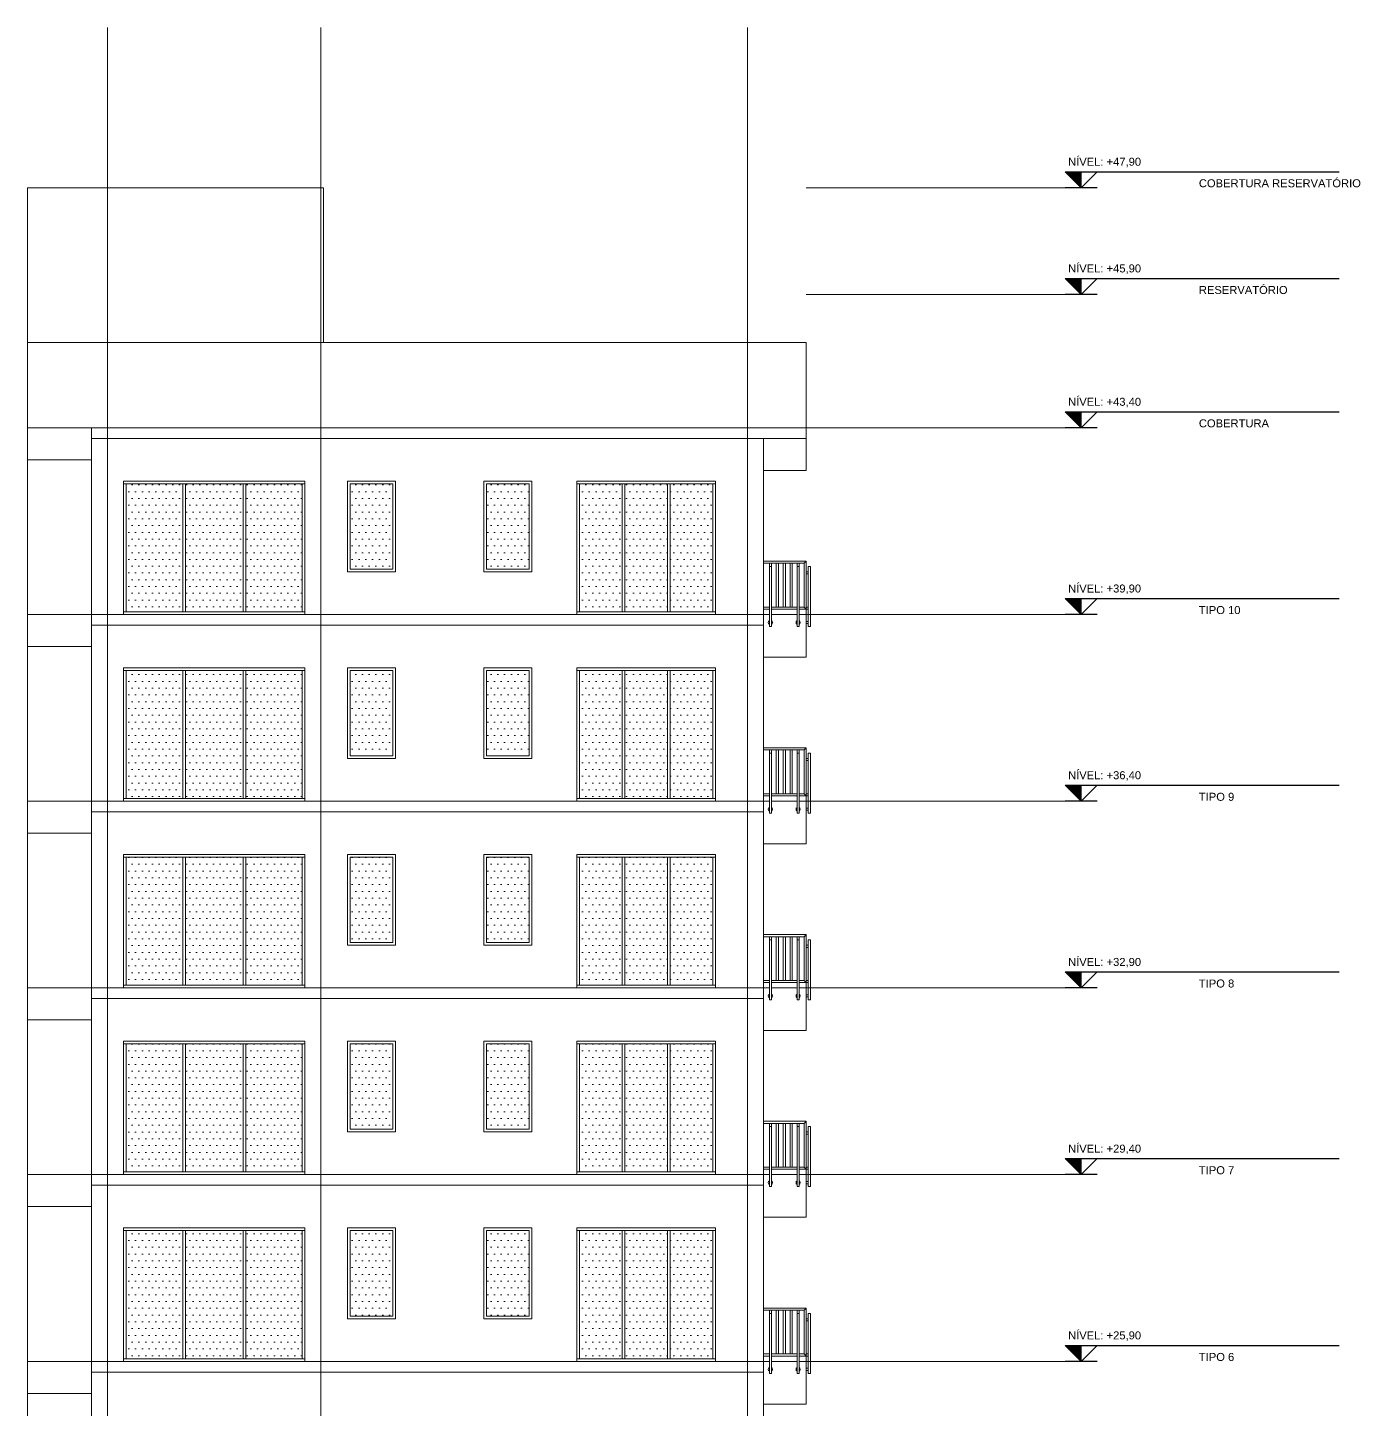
# Model space of a CAD drawing. Header units: millimetres. Extents: x 485872 to 486142, y -52344 to -52207.
# Drawn here: x 485966.07 to 485991.07, y -52314.28 to -52288.38 of the extents above; entities that cross this region are included whole.
import ezdxf
from ezdxf.enums import TextEntityAlignment as Align

# ---------------------------------------------------------------- set-up
doc = ezdxf.new("R2010")
doc.units = ezdxf.units.MM
doc.header["$LTSCALE"] = 15
doc.linetypes.add('DASHDOTX2', pattern=[50.8, 25.4, -12.7, 0, -12.7])
doc.layers.add('G', color=8, linetype='Continuous')
doc.layers.add('Text', color=3, linetype='Continuous')
doc.styles.add('DM-TXT-100', font='arial.ttf', dxfattribs={"height": 0.2})
doc.styles.add('PADRAO', font='arial.ttf', dxfattribs={"height": 0.1})
pattern_1 = [(0, (485436.22079, -52290.53726), (0.0635, 0.127), [0, -0.127])]
pattern_2 = [(0, (485436.22079, -52297.83726), (0.0635, 0.127), [0, -0.127])]

# ---------------------------------------------------------------- blocks, each defined once
blk = doc.blocks.new('SIMBOLO NIVEL CORTE')
blk.add_hatch(color=1).paths.add_polyline_path([(0.3, 0.3), (0, 0.3), (0, 0)])
at = {"color": 1}
for p, q in [((0.301, 0.3), (-4.838, 0.3)), ((0, 0), (0, 0.3)), ((-0.301, 0), (0.301, 0))]:
    blk.add_line(p, q, dxfattribs=at)
blk.add_lwpolyline([(-0.3, 0.3), (0, 0), (0.3, 0.3)], dxfattribs=at)
at = {"layer": 'Text'}
for tag, p, height, style in [('PAVIMENTOXX', (-4.838, 0.412), 0.22, 'PADRAO'), ('PAVIMENTOXXXXX', (-4.838, 0.008), 0.18, 'DM-TXT-100')]:
    blk.add_attdef(tag, p, '', height=height, dxfattribs=dict(at, style=style))
at = {"layer": 'Text', "style": 'DM-TXT-100'}
blk.add_attdef('NIVELXXXXX', text='', height=0.18, dxfattribs=at).set_placement((0.246, 0.412), align=Align.RIGHT)

msp = doc.modelspace()

# ---------------------------------------------------------------- hatches: boundary and pattern name
at = {"linetype": 'Continuous', "lineweight": 13}
h = msp.add_hatch(dxfattribs=at)
h.set_pattern_fill('DOTS', color=153, scale=0.08)
h.set_pattern_definition(pattern_2)
h.paths.add_polyline_path([(485967.922, -52296.927), (485968.981, -52296.927), (485968.981, -52299.327), (485967.922, -52299.327)])
h.paths.add_polyline_path([(485970.164, -52296.927), (485971.222, -52296.927), (485971.222, -52299.327), (485970.164, -52299.327)])
h.paths.add_polyline_path([(485969.031, -52296.927), (485970.114, -52296.927), (485970.114, -52299.327), (485969.031, -52299.327)])
h = msp.add_hatch(dxfattribs=at)
h.set_pattern_fill('DOTS', color=153, scale=0.08)
h.set_pattern_definition(pattern_2)
h.paths.add_polyline_path([(485972.922, -52298.527), (485972.922, -52296.927), (485972.122, -52296.927), (485972.122, -52298.527)])
h = msp.add_hatch(dxfattribs=at)
h.set_pattern_fill('DOTS', color=153, scale=0.08)
h.set_pattern_definition(pattern_2)
h.paths.add_polyline_path([(485975.477, -52298.527), (485975.477, -52296.927), (485974.677, -52296.927), (485974.677, -52298.527)])
h = msp.add_hatch(dxfattribs=at)
h.set_pattern_fill('DOTS', color=153, scale=0.08)
h.set_pattern_definition(pattern_2)
h.paths.add_polyline_path([(485978.122, -52296.927), (485978.922, -52296.927), (485978.922, -52299.327), (485978.122, -52299.327)])
h.paths.add_polyline_path([(485977.272, -52296.927), (485978.072, -52296.927), (485978.072, -52299.327), (485977.272, -52299.327)])
h.paths.add_polyline_path([(485976.422, -52296.927), (485977.222, -52296.927), (485977.222, -52299.327), (485976.422, -52299.327)])
h = msp.add_hatch(dxfattribs=at)
h.set_pattern_fill('DOTS', color=153, scale=0.08)
h.set_pattern_definition(pattern_2)
h.paths.add_polyline_path([(485967.922, -52300.427), (485968.981, -52300.427), (485968.981, -52302.827), (485967.922, -52302.827)])
h.paths.add_polyline_path([(485970.164, -52300.427), (485971.222, -52300.427), (485971.222, -52302.827), (485970.164, -52302.827)])
h.paths.add_polyline_path([(485969.031, -52300.427), (485970.114, -52300.427), (485970.114, -52302.827), (485969.031, -52302.827)])
h = msp.add_hatch(dxfattribs=at)
h.set_pattern_fill('DOTS', color=153, scale=0.08)
h.set_pattern_definition(pattern_2)
h.paths.add_polyline_path([(485972.922, -52302.027), (485972.922, -52300.427), (485972.122, -52300.427), (485972.122, -52302.027)])
h = msp.add_hatch(dxfattribs=at)
h.set_pattern_fill('DOTS', color=153, scale=0.08)
h.set_pattern_definition(pattern_2)
h.paths.add_polyline_path([(485975.477, -52302.027), (485975.477, -52300.427), (485974.677, -52300.427), (485974.677, -52302.027)])
h = msp.add_hatch(dxfattribs=at)
h.set_pattern_fill('DOTS', color=153, scale=0.08)
h.set_pattern_definition(pattern_2)
h.paths.add_polyline_path([(485978.122, -52300.427), (485978.922, -52300.427), (485978.922, -52302.827), (485978.122, -52302.827)])
h.paths.add_polyline_path([(485977.272, -52300.427), (485978.072, -52300.427), (485978.072, -52302.827), (485977.272, -52302.827)])
h.paths.add_polyline_path([(485976.422, -52300.427), (485977.222, -52300.427), (485977.222, -52302.827), (485976.422, -52302.827)])
h = msp.add_hatch(dxfattribs=at)
h.set_pattern_fill('DOTS', color=153, scale=0.08)
h.set_pattern_definition(pattern_2)
h.paths.add_polyline_path([(485967.922, -52303.927), (485968.981, -52303.927), (485968.981, -52306.327), (485967.922, -52306.327)])
h.paths.add_polyline_path([(485970.164, -52303.927), (485971.222, -52303.927), (485971.222, -52306.327), (485970.164, -52306.327)])
h.paths.add_polyline_path([(485969.031, -52303.927), (485970.114, -52303.927), (485970.114, -52306.327), (485969.031, -52306.327)])
h = msp.add_hatch(dxfattribs=at)
h.set_pattern_fill('DOTS', color=153, scale=0.08)
h.set_pattern_definition(pattern_2)
h.paths.add_polyline_path([(485972.922, -52305.527), (485972.922, -52303.927), (485972.122, -52303.927), (485972.122, -52305.527)])
h = msp.add_hatch(dxfattribs=at)
h.set_pattern_fill('DOTS', color=153, scale=0.08)
h.set_pattern_definition(pattern_2)
h.paths.add_polyline_path([(485975.477, -52305.527), (485975.477, -52303.927), (485974.677, -52303.927), (485974.677, -52305.527)])
h = msp.add_hatch(dxfattribs=at)
h.set_pattern_fill('DOTS', color=153, scale=0.08)
h.set_pattern_definition(pattern_2)
h.paths.add_polyline_path([(485978.122, -52303.927), (485978.922, -52303.927), (485978.922, -52306.327), (485978.122, -52306.327)])
h.paths.add_polyline_path([(485977.272, -52303.927), (485978.072, -52303.927), (485978.072, -52306.327), (485977.272, -52306.327)])
h.paths.add_polyline_path([(485976.422, -52303.927), (485977.222, -52303.927), (485977.222, -52306.327), (485976.422, -52306.327)])
h = msp.add_hatch(dxfattribs=at)
h.set_pattern_fill('DOTS', color=153, scale=0.08)
h.set_pattern_definition(pattern_1)
h.paths.add_polyline_path([(485967.922, -52307.427), (485968.981, -52307.427), (485968.981, -52309.827), (485967.922, -52309.827)])
h.paths.add_polyline_path([(485970.164, -52307.427), (485971.222, -52307.427), (485971.222, -52309.827), (485970.164, -52309.827)])
h.paths.add_polyline_path([(485969.031, -52307.427), (485970.114, -52307.427), (485970.114, -52309.827), (485969.031, -52309.827)])
h = msp.add_hatch(dxfattribs=at)
h.set_pattern_fill('DOTS', color=153, scale=0.08)
h.set_pattern_definition(pattern_1)
h.paths.add_polyline_path([(485972.922, -52309.027), (485972.922, -52307.427), (485972.122, -52307.427), (485972.122, -52309.027)])
h = msp.add_hatch(dxfattribs=at)
h.set_pattern_fill('DOTS', color=153, scale=0.08)
h.set_pattern_definition(pattern_1)
h.paths.add_polyline_path([(485975.477, -52309.027), (485975.477, -52307.427), (485974.677, -52307.427), (485974.677, -52309.027)])
h = msp.add_hatch(dxfattribs=at)
h.set_pattern_fill('DOTS', color=153, scale=0.08)
h.set_pattern_definition(pattern_1)
h.paths.add_polyline_path([(485978.122, -52307.427), (485978.922, -52307.427), (485978.922, -52309.827), (485978.122, -52309.827)])
h.paths.add_polyline_path([(485977.272, -52307.427), (485978.072, -52307.427), (485978.072, -52309.827), (485977.272, -52309.827)])
h.paths.add_polyline_path([(485976.422, -52307.427), (485977.222, -52307.427), (485977.222, -52309.827), (485976.422, -52309.827)])
h = msp.add_hatch(dxfattribs=at)
h.set_pattern_fill('DOTS', color=153, scale=0.08)
h.set_pattern_definition(pattern_1)
h.paths.add_polyline_path([(485967.922, -52310.927), (485968.981, -52310.927), (485968.981, -52313.327), (485967.922, -52313.327)])
h.paths.add_polyline_path([(485970.164, -52310.927), (485971.222, -52310.927), (485971.222, -52313.327), (485970.164, -52313.327)])
h.paths.add_polyline_path([(485969.031, -52310.927), (485970.114, -52310.927), (485970.114, -52313.327), (485969.031, -52313.327)])
h = msp.add_hatch(dxfattribs=at)
h.set_pattern_fill('DOTS', color=153, scale=0.08)
h.set_pattern_definition(pattern_1)
h.paths.add_polyline_path([(485972.922, -52312.527), (485972.922, -52310.927), (485972.122, -52310.927), (485972.122, -52312.527)])
h = msp.add_hatch(dxfattribs=at)
h.set_pattern_fill('DOTS', color=153, scale=0.08)
h.set_pattern_definition(pattern_1)
h.paths.add_polyline_path([(485975.477, -52312.527), (485975.477, -52310.927), (485974.677, -52310.927), (485974.677, -52312.527)])
h = msp.add_hatch(dxfattribs=at)
h.set_pattern_fill('DOTS', color=153, scale=0.08)
h.set_pattern_definition(pattern_1)
h.paths.add_polyline_path([(485978.122, -52310.927), (485978.922, -52310.927), (485978.922, -52313.327), (485978.122, -52313.327)])
h.paths.add_polyline_path([(485977.272, -52310.927), (485978.072, -52310.927), (485978.072, -52313.327), (485977.272, -52313.327)])
h.paths.add_polyline_path([(485976.422, -52310.927), (485977.222, -52310.927), (485977.222, -52313.327), (485976.422, -52313.327)])

# ---------------------------------------------------------------- linework, layer by layer
at = {"color": 6, "linetype": 'DASHDOTX2', "lineweight": 13}
for p, q in [((485967.572, -52288.377), (485967.572, -52295.877)), ((485971.572, -52288.377), (485971.572, -52295.877)), ((485979.572, -52288.377), (485979.572, -52295.877)), ((485967.572, -52295.877), (485967.572, -52306.377)), ((485971.572, -52295.877), (485971.572, -52306.377)), ((485979.572, -52295.877), (485979.572, -52306.377)), ((485967.572, -52306.377), (485967.572, -52331.077)), ((485971.572, -52306.377), (485971.572, -52331.077)), ((485979.572, -52306.377), (485979.572, -52331.077))]:
    msp.add_line(p, q, dxfattribs=at)
at = {"linetype": 'Continuous', "lineweight": 13}
for p, q in [((485967.272, -52334.577), (485967.272, -52295.877)), ((485967.872, -52296.877), (485971.272, -52296.877)), ((485967.872, -52296.927), (485971.272, -52296.927)), ((485976.372, -52296.927), (485978.972, -52296.927)), ((485976.422, -52299.327), (485976.422, -52296.927)), ((485977.222, -52299.327), (485977.222, -52296.927)), ((485977.272, -52299.327), (485977.272, -52296.927)), ((485978.072, -52299.327), (485978.072, -52296.927)), ((485978.122, -52299.327), (485978.122, -52296.927)), ((485978.922, -52296.927), (485978.922, -52299.327)), ((485978.972, -52299.377), (485978.972, -52296.877)), ((485967.872, -52299.327), (485971.272, -52299.327)), ((485978.972, -52299.327), (485976.372, -52299.327)), ((485976.372, -52299.377), (485978.972, -52299.377)), ((485967.872, -52300.377), (485971.272, -52300.377)), ((485978.972, -52302.877), (485978.972, -52300.377)), ((485967.872, -52300.427), (485971.272, -52300.427)), ((485976.372, -52300.427), (485978.972, -52300.427)), ((485976.422, -52302.827), (485976.422, -52300.427)), ((485977.222, -52302.827), (485977.222, -52300.427)), ((485977.272, -52302.827), (485977.272, -52300.427)), ((485978.072, -52302.827), (485978.072, -52300.427)), ((485978.122, -52302.827), (485978.122, -52300.427)), ((485978.922, -52300.427), (485978.922, -52302.827)), ((485967.872, -52302.827), (485971.272, -52302.827)), ((485978.972, -52302.827), (485976.372, -52302.827)), ((485976.372, -52302.877), (485978.972, -52302.877)), ((485967.872, -52303.877), (485971.272, -52303.877)), ((485967.872, -52303.927), (485971.272, -52303.927)), ((485976.372, -52303.927), (485978.972, -52303.927)), ((485976.422, -52306.327), (485976.422, -52303.927)), ((485977.222, -52306.327), (485977.222, -52303.927)), ((485977.272, -52306.327), (485977.272, -52303.927)), ((485978.072, -52306.327), (485978.072, -52303.927)), ((485978.122, -52306.327), (485978.122, -52303.927)), ((485978.922, -52303.927), (485978.922, -52306.327)), ((485978.972, -52306.377), (485978.972, -52303.877)), ((485967.872, -52306.327), (485971.272, -52306.327)), ((485978.972, -52306.327), (485976.372, -52306.327)), ((485976.372, -52306.377), (485978.972, -52306.377)), ((485967.872, -52307.377), (485971.272, -52307.377)), ((485978.972, -52309.877), (485978.972, -52307.377)), ((485967.872, -52307.427), (485971.272, -52307.427)), ((485976.372, -52307.427), (485978.972, -52307.427)), ((485976.422, -52309.827), (485976.422, -52307.427)), ((485977.222, -52309.827), (485977.222, -52307.427)), ((485977.272, -52309.827), (485977.272, -52307.427)), ((485978.072, -52309.827), (485978.072, -52307.427)), ((485978.122, -52309.827), (485978.122, -52307.427)), ((485978.922, -52307.427), (485978.922, -52309.827)), ((485967.872, -52309.827), (485971.272, -52309.827)), ((485978.972, -52309.827), (485976.372, -52309.827)), ((485976.372, -52309.877), (485978.972, -52309.877)), ((485967.872, -52310.877), (485971.272, -52310.877)), ((485967.872, -52310.927), (485971.272, -52310.927)), ((485976.372, -52310.927), (485978.972, -52310.927)), ((485976.422, -52313.327), (485976.422, -52310.927)), ((485977.222, -52313.327), (485977.222, -52310.927)), ((485977.272, -52313.327), (485977.272, -52310.927)), ((485978.072, -52313.327), (485978.072, -52310.927)), ((485978.122, -52313.327), (485978.122, -52310.927)), ((485978.922, -52310.927), (485978.922, -52313.327)), ((485978.972, -52313.377), (485978.972, -52310.877)), ((485967.872, -52313.327), (485971.272, -52313.327)), ((485978.972, -52313.327), (485976.372, -52313.327)), ((485976.372, -52313.377), (485978.972, -52313.377))]:
    msp.add_line(p, q, dxfattribs=at)
for points in [[(485985.53, -52291.377), (485980.672, -52291.377)], [(485985.53, -52293.377), (485980.672, -52293.377)], [(485967.272, -52295.877), (485967.272, -52295.877), (485979.872, -52295.877), (485980.672, -52295.877), (485980.672, -52296.077), (485979.872, -52296.077), (485967.272, -52296.077)], [(485967.272, -52295.877), (485967.272, -52295.877), (485979.872, -52295.877), (485980.672, -52295.877), (485980.672, -52296.077), (485979.872, -52296.077), (485967.272, -52296.077)], [(485985.53, -52295.877), (485980.672, -52295.877)], [(485967.272, -52299.377), (485967.272, -52296.077)], [(485967.272, -52296.477), (485967.272, -52296.077)], [(485979.872, -52299.377), (485979.872, -52296.077)], [(485967.872, -52299.377), (485967.872, -52296.877)], [(485967.922, -52299.327), (485967.922, -52296.927)], [(485968.981, -52296.927), (485968.981, -52299.327)], [(485969.031, -52296.927), (485969.031, -52299.327)], [(485970.114, -52296.927), (485970.114, -52299.327)], [(485970.164, -52296.927), (485970.164, -52299.327)], [(485971.222, -52299.327), (485971.222, -52296.927)], [(485971.272, -52299.377), (485971.272, -52296.877)], [(485967.272, -52299.377), (485979.872, -52299.377)], [(485979.872, -52299.577), (485967.272, -52299.577)], [(485967.272, -52302.877), (485967.272, -52299.577)], [(485977.217, -52299.377), (485977.527, -52299.377)], [(485979.872, -52302.877), (485979.872, -52299.577)], [(485985.53, -52299.377), (485980.672, -52299.377)], [(485967.872, -52302.877), (485967.872, -52300.377)], [(485971.272, -52302.877), (485971.272, -52300.377)], [(485967.922, -52302.827), (485967.922, -52300.427)], [(485968.981, -52300.427), (485968.981, -52302.827)], [(485969.031, -52300.427), (485969.031, -52302.827)], [(485970.114, -52300.427), (485970.114, -52302.827)], [(485970.164, -52300.427), (485970.164, -52302.827)], [(485971.222, -52302.827), (485971.222, -52300.427)], [(485967.272, -52302.877), (485979.872, -52302.877)], [(485977.217, -52302.877), (485977.527, -52302.877)], [(485985.53, -52302.877), (485980.672, -52302.877)], [(485979.872, -52303.077), (485967.272, -52303.077)], [(485979.872, -52306.377), (485979.872, -52303.077)], [(485967.872, -52306.377), (485967.872, -52303.877)], [(485967.922, -52306.327), (485967.922, -52303.927)], [(485968.981, -52303.927), (485968.981, -52306.327)], [(485969.031, -52303.927), (485969.031, -52306.327)], [(485970.114, -52303.927), (485970.114, -52306.327)], [(485970.164, -52303.927), (485970.164, -52306.327)], [(485971.222, -52306.327), (485971.222, -52303.927)], [(485971.272, -52306.377), (485971.272, -52303.877)], [(485967.272, -52306.377), (485979.872, -52306.377)], [(485979.872, -52306.577), (485967.272, -52306.577)], [(485979.872, -52306.577), (485967.272, -52306.577)], [(485977.217, -52306.377), (485977.527, -52306.377)], [(485979.872, -52309.877), (485979.872, -52306.377)], [(485985.53, -52306.377), (485980.672, -52306.377)], [(485985.53, -52306.377), (485980.672, -52306.377)], [(485967.872, -52309.877), (485967.872, -52307.377)], [(485971.272, -52309.877), (485971.272, -52307.377)], [(485967.922, -52309.827), (485967.922, -52307.427)], [(485968.981, -52307.427), (485968.981, -52309.827)], [(485969.031, -52307.427), (485969.031, -52309.827)], [(485970.114, -52307.427), (485970.114, -52309.827)], [(485970.164, -52307.427), (485970.164, -52309.827)], [(485971.222, -52309.827), (485971.222, -52307.427)], [(485967.272, -52309.877), (485979.872, -52309.877)], [(485977.217, -52309.877), (485977.527, -52309.877)], [(485985.53, -52309.877), (485980.672, -52309.877)], [(485979.872, -52310.077), (485967.272, -52310.077)], [(485979.872, -52313.377), (485979.872, -52310.077)], [(485967.872, -52313.377), (485967.872, -52310.877)], [(485967.922, -52313.327), (485967.922, -52310.927)], [(485968.981, -52310.927), (485968.981, -52313.327)], [(485969.031, -52310.927), (485969.031, -52313.327)], [(485970.114, -52310.927), (485970.114, -52313.327)], [(485970.164, -52310.927), (485970.164, -52313.327)], [(485971.222, -52313.327), (485971.222, -52310.927)], [(485971.272, -52313.377), (485971.272, -52310.877)], [(485967.272, -52313.377), (485979.872, -52313.377)], [(485979.872, -52313.577), (485967.272, -52313.577)], [(485977.217, -52313.377), (485977.527, -52313.377)], [(485979.872, -52316.877), (485979.872, -52313.577)], [(485985.53, -52313.377), (485980.672, -52313.377)]]:
    msp.add_lwpolyline(points, dxfattribs=at)
at = {"linetype": 'Continuous', "lineweight": 5}
for points in [[(485980.672, -52295.877), (485980.672, -52296.677), (485979.872, -52296.677)], [(485980.672, -52298.377), (485979.872, -52298.377)], [(485980.632, -52298.417), (485979.872, -52298.417)], [(485979.982, -52298.417), (485979.982, -52299.237)], [(485979.982, -52299.602), (485979.982, -52298.477)], [(485980.022, -52298.477), (485979.982, -52298.477)], [(485980.022, -52298.417), (485980.022, -52299.237)], [(485980.022, -52299.602), (485980.022, -52298.477)], [(485980.112, -52298.417), (485980.112, -52299.237)], [(485980.152, -52298.417), (485980.152, -52299.237)], [(485980.242, -52298.417), (485980.242, -52299.237)], [(485980.282, -52298.417), (485980.282, -52299.237)], [(485980.372, -52298.417), (485980.372, -52299.237)], [(485980.412, -52298.417), (485980.412, -52299.237)], [(485980.502, -52298.417), (485980.502, -52299.377)], [(485980.502, -52299.602), (485980.502, -52298.477)], [(485980.542, -52298.477), (485980.502, -52298.477)], [(485980.542, -52298.417), (485980.542, -52299.377)], [(485980.542, -52299.602), (485980.542, -52298.477)], [(485980.672, -52298.377), (485980.632, -52298.417)], [(485980.632, -52298.417), (485980.632, -52299.237)], [(485980.672, -52298.377), (485980.672, -52299.377)], [(485980.752, -52298.477), (485980.712, -52298.477)], [(485980.712, -52298.577), (485980.672, -52298.577)], [(485980.712, -52298.617), (485980.672, -52298.617)], [(485979.982, -52299.237), (485979.872, -52299.237)], [(485979.982, -52299.277), (485979.872, -52299.277)], [(485980.502, -52299.237), (485980.022, -52299.237)], [(485980.502, -52299.277), (485980.022, -52299.277)], [(485980.632, -52299.237), (485980.542, -52299.237)], [(485980.672, -52299.277), (485980.542, -52299.277)], [(485980.672, -52299.277), (485980.632, -52299.237)], [(485980.672, -52299.237), (485980.712, -52299.237)], [(485980.672, -52299.277), (485980.712, -52299.277)], [(485979.872, -52299.377), (485979.872, -52299.377), (485979.872, -52299.577)], [(485980.672, -52299.377), (485980.672, -52300.177), (485979.872, -52300.177)], [(485979.872, -52299.377), (485979.982, -52299.377)], [(485980.022, -52299.602), (485979.982, -52299.602)], [(485980.022, -52299.377), (485980.502, -52299.377)], [(485980.542, -52299.602), (485980.502, -52299.602)], [(485980.542, -52299.377), (485980.672, -52299.377)], [(485980.672, -52299.507), (485980.712, -52299.507)], [(485980.672, -52299.547), (485980.712, -52299.547)], [(485980.752, -52299.602), (485980.712, -52299.602)], [(485980.672, -52301.877), (485979.872, -52301.877)], [(485980.632, -52301.917), (485979.872, -52301.917)], [(485979.982, -52301.917), (485979.982, -52302.737)], [(485980.022, -52301.917), (485980.022, -52302.737)], [(485980.112, -52301.917), (485980.112, -52302.737)], [(485980.152, -52301.917), (485980.152, -52302.737)], [(485980.242, -52301.917), (485980.242, -52302.737)], [(485980.282, -52301.917), (485980.282, -52302.737)], [(485980.372, -52301.917), (485980.372, -52302.737)], [(485980.412, -52301.917), (485980.412, -52302.737)], [(485980.502, -52301.917), (485980.502, -52302.877)], [(485980.542, -52301.917), (485980.542, -52302.877)], [(485980.672, -52301.877), (485980.632, -52301.917)], [(485980.632, -52301.917), (485980.632, -52302.737)], [(485980.672, -52301.877), (485980.672, -52302.877)], [(485979.982, -52303.102), (485979.982, -52301.977)], [(485980.022, -52301.977), (485979.982, -52301.977)], [(485980.022, -52303.102), (485980.022, -52301.977)], [(485980.502, -52303.102), (485980.502, -52301.977)], [(485980.542, -52301.977), (485980.502, -52301.977)], [(485980.542, -52303.102), (485980.542, -52301.977)], [(485980.712, -52302.077), (485980.672, -52302.077)], [(485980.712, -52302.117), (485980.672, -52302.117)], [(485980.752, -52301.977), (485980.712, -52301.977)], [(485979.982, -52302.737), (485979.872, -52302.737)], [(485979.982, -52302.777), (485979.872, -52302.777)], [(485979.872, -52302.877), (485979.872, -52302.877), (485979.872, -52303.077)], [(485979.872, -52302.877), (485979.982, -52302.877)], [(485980.672, -52302.877), (485980.672, -52303.677), (485979.872, -52303.677)], [(485980.502, -52302.737), (485980.022, -52302.737)], [(485980.502, -52302.777), (485980.022, -52302.777)], [(485980.022, -52302.877), (485980.502, -52302.877)], [(485980.632, -52302.737), (485980.542, -52302.737)], [(485980.672, -52302.777), (485980.542, -52302.777)], [(485980.542, -52302.877), (485980.672, -52302.877)], [(485980.672, -52302.777), (485980.632, -52302.737)], [(485980.672, -52302.737), (485980.712, -52302.737)], [(485980.672, -52302.777), (485980.712, -52302.777)], [(485980.022, -52303.102), (485979.982, -52303.102)], [(485980.542, -52303.102), (485980.502, -52303.102)], [(485980.672, -52303.007), (485980.712, -52303.007)], [(485980.672, -52303.047), (485980.712, -52303.047)], [(485980.752, -52303.102), (485980.712, -52303.102)], [(485980.672, -52305.377), (485979.872, -52305.377)], [(485980.632, -52305.417), (485979.872, -52305.417)], [(485979.982, -52305.417), (485979.982, -52306.237)], [(485979.982, -52306.377), (485979.982, -52305.477)], [(485980.022, -52305.477), (485979.982, -52305.477)], [(485980.022, -52305.417), (485980.022, -52306.237)], [(485980.022, -52306.377), (485980.022, -52305.477)], [(485980.112, -52305.417), (485980.112, -52306.237)], [(485980.152, -52305.417), (485980.152, -52306.237)], [(485980.242, -52305.417), (485980.242, -52306.237)], [(485980.282, -52305.417), (485980.282, -52306.237)], [(485980.372, -52305.417), (485980.372, -52306.237)], [(485980.412, -52305.417), (485980.412, -52306.237)], [(485980.502, -52305.417), (485980.502, -52306.377)], [(485980.502, -52306.377), (485980.502, -52305.477)], [(485980.542, -52305.477), (485980.502, -52305.477)], [(485980.542, -52305.417), (485980.542, -52306.377)], [(485980.542, -52306.377), (485980.542, -52305.477)], [(485980.672, -52305.377), (485980.632, -52305.417)], [(485980.632, -52305.417), (485980.632, -52306.237)], [(485980.672, -52305.377), (485980.672, -52306.377)], [(485980.752, -52305.477), (485980.712, -52305.477)], [(485980.752, -52306.377), (485980.752, -52305.477), (485980.712, -52305.477), (485980.712, -52306.377)], [(485980.712, -52305.577), (485980.672, -52305.577)], [(485980.712, -52305.617), (485980.672, -52305.617)], [(485979.982, -52306.237), (485979.872, -52306.237)], [(485979.982, -52306.277), (485979.872, -52306.277)], [(485980.502, -52306.237), (485980.022, -52306.237)], [(485980.502, -52306.277), (485980.022, -52306.277)], [(485980.632, -52306.237), (485980.542, -52306.237)], [(485980.672, -52306.277), (485980.542, -52306.277)], [(485980.672, -52306.277), (485980.632, -52306.237)], [(485980.672, -52306.237), (485980.712, -52306.237)], [(485980.672, -52306.277), (485980.712, -52306.277)], [(485979.872, -52306.377), (485979.872, -52306.377), (485979.872, -52306.577)], [(485979.872, -52306.377), (485979.982, -52306.377)], [(485980.672, -52306.377), (485980.672, -52307.177), (485979.872, -52307.177)], [(485979.982, -52306.602), (485979.982, -52306.377)], [(485980.022, -52306.602), (485979.982, -52306.602)], [(485980.022, -52306.602), (485979.982, -52306.602)], [(485980.022, -52306.602), (485980.022, -52306.377)], [(485980.022, -52306.377), (485980.502, -52306.377)], [(485980.502, -52306.602), (485980.502, -52306.377)], [(485980.542, -52306.602), (485980.502, -52306.602)], [(485980.542, -52306.602), (485980.502, -52306.602)], [(485980.542, -52306.602), (485980.542, -52306.377)], [(485980.542, -52306.377), (485980.672, -52306.377)], [(485980.672, -52306.507), (485980.712, -52306.507)], [(485980.672, -52306.507), (485980.712, -52306.507)], [(485980.672, -52306.547), (485980.712, -52306.547)], [(485980.672, -52306.547), (485980.712, -52306.547)], [(485980.712, -52306.377), (485980.712, -52306.602), (485980.752, -52306.602), (485980.752, -52306.377)], [(485980.712, -52306.507), (485980.712, -52306.602), (485980.752, -52306.602)], [(485980.752, -52306.602), (485980.712, -52306.602)], [(485980.752, -52306.602), (485980.712, -52306.602)], [(485980.672, -52308.877), (485979.872, -52308.877)], [(485980.632, -52308.917), (485979.872, -52308.917)], [(485979.982, -52308.917), (485979.982, -52309.737)], [(485980.022, -52308.917), (485980.022, -52309.737)], [(485980.112, -52308.917), (485980.112, -52309.737)], [(485980.152, -52308.917), (485980.152, -52309.737)], [(485980.242, -52308.917), (485980.242, -52309.737)], [(485980.282, -52308.917), (485980.282, -52309.737)], [(485980.372, -52308.917), (485980.372, -52309.737)], [(485980.412, -52308.917), (485980.412, -52309.737)], [(485980.502, -52308.917), (485980.502, -52309.877)], [(485980.542, -52308.917), (485980.542, -52309.877)], [(485980.672, -52308.877), (485980.632, -52308.917)], [(485980.632, -52308.917), (485980.632, -52309.737)], [(485980.672, -52308.877), (485980.672, -52309.877)], [(485979.982, -52310.102), (485979.982, -52308.977)], [(485980.022, -52308.977), (485979.982, -52308.977)], [(485980.022, -52310.102), (485980.022, -52308.977)], [(485980.502, -52310.102), (485980.502, -52308.977)], [(485980.542, -52308.977), (485980.502, -52308.977)], [(485980.542, -52310.102), (485980.542, -52308.977)], [(485980.712, -52309.077), (485980.672, -52309.077)], [(485980.712, -52309.117), (485980.672, -52309.117)], [(485980.752, -52308.977), (485980.712, -52308.977)], [(485979.982, -52309.737), (485979.872, -52309.737)], [(485979.982, -52309.777), (485979.872, -52309.777)], [(485979.872, -52309.877), (485979.872, -52309.877), (485979.872, -52310.077)], [(485979.872, -52309.877), (485979.982, -52309.877)], [(485980.672, -52309.877), (485980.672, -52310.677), (485979.872, -52310.677)], [(485980.502, -52309.737), (485980.022, -52309.737)], [(485980.502, -52309.777), (485980.022, -52309.777)], [(485980.022, -52309.877), (485980.502, -52309.877)], [(485980.632, -52309.737), (485980.542, -52309.737)], [(485980.672, -52309.777), (485980.542, -52309.777)], [(485980.542, -52309.877), (485980.672, -52309.877)], [(485980.672, -52309.777), (485980.632, -52309.737)], [(485980.672, -52309.737), (485980.712, -52309.737)], [(485980.672, -52309.777), (485980.712, -52309.777)], [(485980.022, -52310.102), (485979.982, -52310.102)], [(485980.542, -52310.102), (485980.502, -52310.102)], [(485980.672, -52310.007), (485980.712, -52310.007)], [(485980.672, -52310.047), (485980.712, -52310.047)], [(485980.752, -52310.102), (485980.712, -52310.102)], [(485980.672, -52312.377), (485979.872, -52312.377)], [(485980.632, -52312.417), (485979.872, -52312.417)], [(485979.982, -52312.417), (485979.982, -52313.237)], [(485979.982, -52313.602), (485979.982, -52312.477)], [(485980.022, -52312.477), (485979.982, -52312.477)], [(485980.022, -52312.417), (485980.022, -52313.237)], [(485980.022, -52313.602), (485980.022, -52312.477)], [(485980.112, -52312.417), (485980.112, -52313.237)], [(485980.152, -52312.417), (485980.152, -52313.237)], [(485980.242, -52312.417), (485980.242, -52313.237)], [(485980.282, -52312.417), (485980.282, -52313.237)], [(485980.372, -52312.417), (485980.372, -52313.237)], [(485980.412, -52312.417), (485980.412, -52313.237)], [(485980.502, -52312.417), (485980.502, -52313.377)], [(485980.502, -52313.602), (485980.502, -52312.477)], [(485980.542, -52312.477), (485980.502, -52312.477)], [(485980.542, -52312.417), (485980.542, -52313.377)], [(485980.542, -52313.602), (485980.542, -52312.477)], [(485980.672, -52312.377), (485980.632, -52312.417)], [(485980.632, -52312.417), (485980.632, -52313.237)], [(485980.672, -52312.377), (485980.672, -52313.377)], [(485980.752, -52312.477), (485980.712, -52312.477)], [(485980.712, -52312.577), (485980.672, -52312.577)], [(485980.712, -52312.617), (485980.672, -52312.617)], [(485979.982, -52313.237), (485979.872, -52313.237)], [(485979.982, -52313.277), (485979.872, -52313.277)], [(485980.502, -52313.237), (485980.022, -52313.237)], [(485980.502, -52313.277), (485980.022, -52313.277)], [(485980.632, -52313.237), (485980.542, -52313.237)], [(485980.672, -52313.277), (485980.542, -52313.277)], [(485980.672, -52313.277), (485980.632, -52313.237)], [(485980.672, -52313.237), (485980.712, -52313.237)], [(485980.672, -52313.277), (485980.712, -52313.277)], [(485979.872, -52313.377), (485979.872, -52313.377), (485979.872, -52313.577)], [(485979.872, -52313.377), (485979.982, -52313.377)], [(485980.672, -52313.377), (485980.672, -52314.177), (485979.872, -52314.177)], [(485980.022, -52313.377), (485980.502, -52313.377)], [(485980.542, -52313.377), (485980.672, -52313.377)], [(485980.672, -52313.507), (485980.712, -52313.507)], [(485980.672, -52313.547), (485980.712, -52313.547)], [(485980.022, -52313.602), (485979.982, -52313.602)], [(485980.542, -52313.602), (485980.502, -52313.602)], [(485980.752, -52313.602), (485980.712, -52313.602)]]:
    msp.add_lwpolyline(points, dxfattribs=at)
at = {"linetype": 'Continuous', "lineweight": 13}
for points in [[(485972.072, -52298.577), (485972.972, -52298.577), (485972.972, -52296.877), (485972.072, -52296.877)], [(485972.122, -52298.527), (485972.922, -52298.527), (485972.922, -52296.927), (485972.122, -52296.927)], [(485974.627, -52298.577), (485975.527, -52298.577), (485975.527, -52296.877), (485974.627, -52296.877)], [(485974.677, -52298.527), (485975.477, -52298.527), (485975.477, -52296.927), (485974.677, -52296.927)], [(485978.972, -52299.377), (485976.372, -52299.377), (485976.372, -52296.877), (485978.972, -52296.877)], [(485972.072, -52302.077), (485972.972, -52302.077), (485972.972, -52300.377), (485972.072, -52300.377)], [(485974.627, -52302.077), (485975.527, -52302.077), (485975.527, -52300.377), (485974.627, -52300.377)], [(485978.972, -52302.877), (485976.372, -52302.877), (485976.372, -52300.377), (485978.972, -52300.377)], [(485972.122, -52302.027), (485972.922, -52302.027), (485972.922, -52300.427), (485972.122, -52300.427)], [(485974.677, -52302.027), (485975.477, -52302.027), (485975.477, -52300.427), (485974.677, -52300.427)], [(485972.072, -52305.577), (485972.972, -52305.577), (485972.972, -52303.877), (485972.072, -52303.877)], [(485972.122, -52305.527), (485972.922, -52305.527), (485972.922, -52303.927), (485972.122, -52303.927)], [(485974.627, -52305.577), (485975.527, -52305.577), (485975.527, -52303.877), (485974.627, -52303.877)], [(485974.677, -52305.527), (485975.477, -52305.527), (485975.477, -52303.927), (485974.677, -52303.927)], [(485978.972, -52306.377), (485976.372, -52306.377), (485976.372, -52303.877), (485978.972, -52303.877)], [(485972.072, -52309.077), (485972.972, -52309.077), (485972.972, -52307.377), (485972.072, -52307.377)], [(485974.627, -52309.077), (485975.527, -52309.077), (485975.527, -52307.377), (485974.627, -52307.377)], [(485978.972, -52309.877), (485976.372, -52309.877), (485976.372, -52307.377), (485978.972, -52307.377)], [(485972.122, -52309.027), (485972.922, -52309.027), (485972.922, -52307.427), (485972.122, -52307.427)], [(485974.677, -52309.027), (485975.477, -52309.027), (485975.477, -52307.427), (485974.677, -52307.427)], [(485972.072, -52312.577), (485972.972, -52312.577), (485972.972, -52310.877), (485972.072, -52310.877)], [(485972.122, -52312.527), (485972.922, -52312.527), (485972.922, -52310.927), (485972.122, -52310.927)], [(485974.627, -52312.577), (485975.527, -52312.577), (485975.527, -52310.877), (485974.627, -52310.877)], [(485974.677, -52312.527), (485975.477, -52312.527), (485975.477, -52310.927), (485974.677, -52310.927)], [(485978.972, -52313.377), (485976.372, -52313.377), (485976.372, -52310.877), (485978.972, -52310.877)]]:
    msp.add_lwpolyline(points, close=True, dxfattribs=at)
at = {"linetype": 'Continuous', "lineweight": 5}
for points in [[(485980.752, -52298.477), (485980.712, -52298.477), (485980.712, -52299.602), (485980.752, -52299.602)], [(485979.872, -52299.377), (485979.872, -52299.377)], [(485980.752, -52301.977), (485980.712, -52301.977), (485980.712, -52303.102), (485980.752, -52303.102)], [(485980.752, -52308.977), (485980.712, -52308.977), (485980.712, -52310.102), (485980.752, -52310.102)], [(485980.752, -52312.477), (485980.712, -52312.477), (485980.712, -52313.602), (485980.752, -52313.602)]]:
    msp.add_lwpolyline(points, close=True, dxfattribs=at)
for centre, start, end in [((485980.002, -52299.527), 120, 240), ((485980.002, -52299.527), 300, 60), ((485980.522, -52299.527), 120, 240), ((485980.522, -52299.527), 300, 60), ((485980.002, -52303.027), 120, 240), ((485980.002, -52303.027), 300, 60), ((485980.522, -52303.027), 120, 240), ((485980.522, -52303.027), 300, 60), ((485980.002, -52306.527), 120, 240), ((485980.002, -52306.527), 300, 60), ((485980.522, -52306.527), 120, 240), ((485980.522, -52306.527), 300, 60), ((485980.002, -52310.027), 120, 240), ((485980.002, -52310.027), 300, 60), ((485980.522, -52310.027), 120, 240), ((485980.522, -52310.027), 300, 60), ((485980.002, -52313.527), 120, 240), ((485980.002, -52313.527), 300, 60), ((485980.522, -52313.527), 120, 240), ((485980.522, -52313.527), 300, 60)]:
    msp.add_arc(centre, 0.04, start, end, dxfattribs=at)
at = {"layer": 'G', "lineweight": 0}
for p, q in [((485980.672, -52294.277), (485966.072, -52294.277)), ((485980.672, -52295.877), (485980.672, -52294.277)), ((485967.272, -52295.877), (485966.072, -52295.877)), ((485967.272, -52295.877), (485966.072, -52295.877)), ((485967.272, -52296.477), (485966.072, -52296.477)), ((485967.272, -52296.477), (485966.072, -52296.477)), ((485967.272, -52299.377), (485966.072, -52299.377)), ((485967.272, -52299.977), (485966.072, -52299.977)), ((485967.272, -52302.877), (485966.072, -52302.877)), ((485967.272, -52303.477), (485966.072, -52303.477)), ((485967.272, -52306.377), (485966.072, -52306.377)), ((485967.272, -52306.377), (485966.072, -52306.377)), ((485967.272, -52306.977), (485966.072, -52306.977)), ((485967.272, -52309.877), (485966.072, -52309.877)), ((485967.272, -52310.477), (485966.072, -52310.477)), ((485967.272, -52313.377), (485966.072, -52313.377)), ((485967.272, -52313.977), (485966.072, -52313.977))]:
    msp.add_line(p, q, dxfattribs=at)
for points in [[(485971.622, -52294.277), (485971.622, -52291.377), (485966.072, -52291.377), (485966.072, -52296.477)], [(485966.072, -52295.877), (485966.072, -52306.377)], [(485966.072, -52306.377), (485966.072, -52331.477)]]:
    msp.add_lwpolyline(points, dxfattribs=at)

# ---------------------------------------------------------------- block references
at = {"layer": 'Text', "linetype": 'Continuous', "lineweight": 13}
ref = msp.add_blockref('SIMBOLO NIVEL CORTE', (485985.831, -52291.377), dxfattribs=dict(at, xscale=-1))
ref.add_attrib('NIVELXXXXX', 'NÍVEL: +47,90', dxfattribs={"layer": '0', "height": 0.15, "style": 'DM-TXT-100'}).set_placement((485986.953, -52290.965), align=Align.RIGHT)
ref.add_attrib('PAVIMENTOXXXXX', 'COBERTURA RESERVATÓRIO', (485988.037, -52291.369), dxfattribs={"layer": '0', "height": 0.15, "style": 'DM-TXT-100'})
ref = msp.add_blockref('SIMBOLO NIVEL CORTE', (485985.831, -52293.377), dxfattribs=dict(at, xscale=-1))
ref.add_attrib('NIVELXXXXX', 'NÍVEL: +45,90', dxfattribs={"layer": '0', "height": 0.15, "style": 'DM-TXT-100'}).set_placement((485986.953, -52292.965), align=Align.RIGHT)
ref.add_attrib('PAVIMENTOXXXXX', 'RESERVATÓRIO', (485988.037, -52293.369), dxfattribs={"layer": '0', "height": 0.15, "style": 'DM-TXT-100'})
ref = msp.add_blockref('SIMBOLO NIVEL CORTE', (485985.831, -52295.877), dxfattribs=dict(at, xscale=-1))
ref.add_attrib('NIVELXXXXX', 'NÍVEL: +43,40', dxfattribs={"layer": '0', "height": 0.15, "style": 'DM-TXT-100'}).set_placement((485986.953, -52295.465), align=Align.RIGHT)
ref.add_attrib('PAVIMENTOXXXXX', 'COBERTURA', (485988.037, -52295.869), dxfattribs={"layer": '0', "height": 0.15, "style": 'DM-TXT-100'})
ref = msp.add_blockref('SIMBOLO NIVEL CORTE', (485985.831, -52299.377), dxfattribs=dict(at, xscale=-1))
ref.add_attrib('NIVELXXXXX', 'NÍVEL: +39,90', dxfattribs={"layer": '0', "height": 0.15, "style": 'DM-TXT-100'}).set_placement((485986.953, -52298.965), align=Align.RIGHT)
ref.add_attrib('PAVIMENTOXXXXX', 'TIPO 10', (485988.037, -52299.369), dxfattribs={"layer": '0', "height": 0.15, "style": 'DM-TXT-100'})
ref = msp.add_blockref('SIMBOLO NIVEL CORTE', (485985.831, -52302.877), dxfattribs=dict(at, xscale=-1))
ref.add_attrib('NIVELXXXXX', 'NÍVEL: +36,40', dxfattribs={"layer": '0', "height": 0.15, "style": 'DM-TXT-100'}).set_placement((485986.953, -52302.465), align=Align.RIGHT)
ref.add_attrib('PAVIMENTOXXXXX', 'TIPO 9', (485988.037, -52302.869), dxfattribs={"layer": '0', "height": 0.15, "style": 'DM-TXT-100'})
ref = msp.add_blockref('SIMBOLO NIVEL CORTE', (485985.831, -52306.377), dxfattribs=dict(at, xscale=-1))
ref.add_attrib('NIVELXXXXX', 'NÍVEL: +32,90', dxfattribs={"layer": '0', "height": 0.15, "style": 'DM-TXT-100'}).set_placement((485986.953, -52305.965), align=Align.RIGHT)
ref.add_attrib('PAVIMENTOXXXXX', 'TIPO 8', (485988.037, -52306.369), dxfattribs={"layer": '0', "height": 0.15, "style": 'DM-TXT-100'})
ref = msp.add_blockref('SIMBOLO NIVEL CORTE', (485985.831, -52309.877), dxfattribs=dict(at, xscale=-1))
ref.add_attrib('NIVELXXXXX', 'NÍVEL: +29,40', dxfattribs={"layer": '0', "height": 0.15, "style": 'DM-TXT-100'}).set_placement((485986.953, -52309.465), align=Align.RIGHT)
ref.add_attrib('PAVIMENTOXXXXX', 'TIPO 7', (485988.037, -52309.869), dxfattribs={"layer": '0', "height": 0.15, "style": 'DM-TXT-100'})
ref = msp.add_blockref('SIMBOLO NIVEL CORTE', (485985.831, -52313.377), dxfattribs=dict(at, xscale=-1))
ref.add_attrib('NIVELXXXXX', 'NÍVEL: +25,90', dxfattribs={"layer": '0', "height": 0.15, "style": 'DM-TXT-100'}).set_placement((485986.953, -52312.965), align=Align.RIGHT)
ref.add_attrib('PAVIMENTOXXXXX', 'TIPO 6', (485988.037, -52313.369), dxfattribs={"layer": '0', "height": 0.15, "style": 'DM-TXT-100'})

doc.saveas('drawing.dxf')
